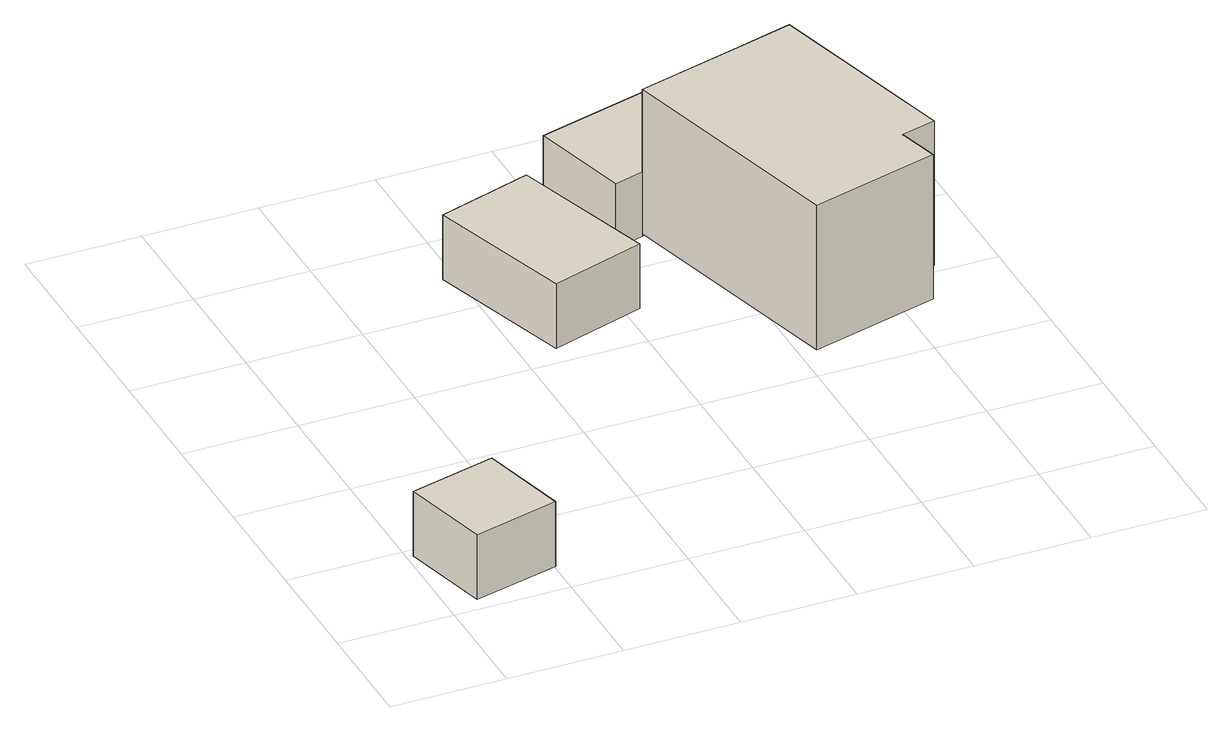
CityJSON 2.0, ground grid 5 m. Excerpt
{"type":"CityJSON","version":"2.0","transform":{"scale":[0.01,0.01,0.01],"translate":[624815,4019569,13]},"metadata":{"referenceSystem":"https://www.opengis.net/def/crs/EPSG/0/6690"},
"CityObjects":{
"building1":{"type":"Building","attributes":{"class":"3001","usage":"411","storeysAboveGround":9999,"BuildingDetailAttribute.buildingStructureType":"611","BuildingDetailAttribute.buildingStructureOrgType":"Null","BuildingDetailAttribute.urbanPlanType":"21","BuildingDetailAttribute.districtsAndZonesType":"Null","BuildingDetailAttribute.landUseType":"211","BuildingDetailAttribute.orgUsage":"6","BuildingDetailAttribute.specifiedBuildingCoverageRate":-9999,"BuildingDetailAttribute.specifiedFloorAreaRate":-9999,"BuildingDetailAttribute.surveyYear":2023,"BuildingIDAttribute.prefecture":"17","BuildingIDAttribute.city":"17206"},"geometry":[{"type":"Solid","lod":"1","boundaries":[[[[0,1,2,3]],[[2,4,5,3]],[[1,6,4,2]],[[0,7,6,1]],[[3,5,7,0]],[[4,6,7,5]]]]}]},
"building2":{"type":"Building","attributes":{"class":"3001","usage":"411","storeysAboveGround":9999,"BuildingDetailAttribute.buildingStructureType":"611","BuildingDetailAttribute.buildingStructureOrgType":"Null","BuildingDetailAttribute.urbanPlanType":"21","BuildingDetailAttribute.districtsAndZonesType":"Null","BuildingDetailAttribute.landUseType":"211","BuildingDetailAttribute.orgUsage":"6","BuildingDetailAttribute.specifiedBuildingCoverageRate":-9999,"BuildingDetailAttribute.specifiedFloorAreaRate":-9999,"BuildingDetailAttribute.surveyYear":2023,"BuildingIDAttribute.prefecture":"17","BuildingIDAttribute.city":"17206"},"geometry":[{"type":"Solid","lod":"1","boundaries":[[[[8,9,10,11]],[[10,12,13,11]],[[9,14,12,10]],[[8,15,14,9]],[[11,13,15,8]],[[12,14,15,13]]]]}]},
"building3":{"type":"Building","attributes":{"class":"3003","usage":"461","measuredHeight":3,"storeysAboveGround":9999,"BuildingDetailAttribute.buildingStructureType":"611","BuildingDetailAttribute.buildingStructureOrgType":"Null","BuildingDetailAttribute.urbanPlanType":"21","BuildingDetailAttribute.districtsAndZonesType":"Null","BuildingDetailAttribute.landUseType":"211","BuildingDetailAttribute.orgUsage":"Null","BuildingDetailAttribute.specifiedBuildingCoverageRate":-9999,"BuildingDetailAttribute.specifiedFloorAreaRate":-9999,"BuildingDetailAttribute.surveyYear":2023,"BuildingIDAttribute.prefecture":"17","BuildingIDAttribute.city":"17206"},"geometry":[{"type":"Solid","lod":"1","boundaries":[[[[16,17,18,19,20]],[[19,21,22,20]],[[18,23,21,19]],[[17,24,23,18]],[[16,25,24,17]],[[20,22,25,16]],[[21,23,24,25,22]]]]}]},
"building4":{"type":"Building","attributes":{"class":"3001","usage":"411","measuredHeight":8,"storeysAboveGround":9999,"BuildingDetailAttribute.buildingStructureType":"611","BuildingDetailAttribute.buildingStructureOrgType":"Null","BuildingDetailAttribute.urbanPlanType":"21","BuildingDetailAttribute.districtsAndZonesType":"Null","BuildingDetailAttribute.landUseType":"211","BuildingDetailAttribute.orgUsage":"6","BuildingDetailAttribute.specifiedBuildingCoverageRate":-9999,"BuildingDetailAttribute.specifiedFloorAreaRate":-9999,"BuildingDetailAttribute.surveyYear":2023,"BuildingIDAttribute.prefecture":"17","BuildingIDAttribute.city":"17206"},"geometry":[{"type":"Solid","lod":"1","boundaries":[[[[26,27,28,29,30,31,32]],[[31,33,34,32]],[[30,35,33,31]],[[29,36,35,30]],[[28,37,36,29]],[[27,38,37,28]],[[26,39,38,27]],[[32,34,39,26]],[[33,35,36,37,38,39,34]]]]}]}
},
"vertices":[
[128,68,27],[28,458,27],[407,554,27],[506,163,27],[407,554,327],[506,163,327],[28,458,327],[128,68,327],
[1147,1594,30],[946,2231,30],[1363,2362,30],[1564,1725,30],[1363,2362,330],[1564,1725,330],[946,2231,330],[1147,1594,330],
[1779,2185,37],[1650,2150,37],[1534,2583,37],[2104,2736,37],[2221,2303,37],[2104,2736,337],[2221,2303,337],[1534,2583,337],[1650,2150,337],[1779,2185,337],
[2576,1470,51],[2626,1290,51],[2060,1139,51],[1779,2185,51],[2221,2303,51],[2495,2377,51],[2729,1510,51],[2495,2377,722],[2729,1510,722],[2221,2303,722],[1779,2185,722],[2060,1139,722],[2626,1290,722],[2576,1470,722]
]}
